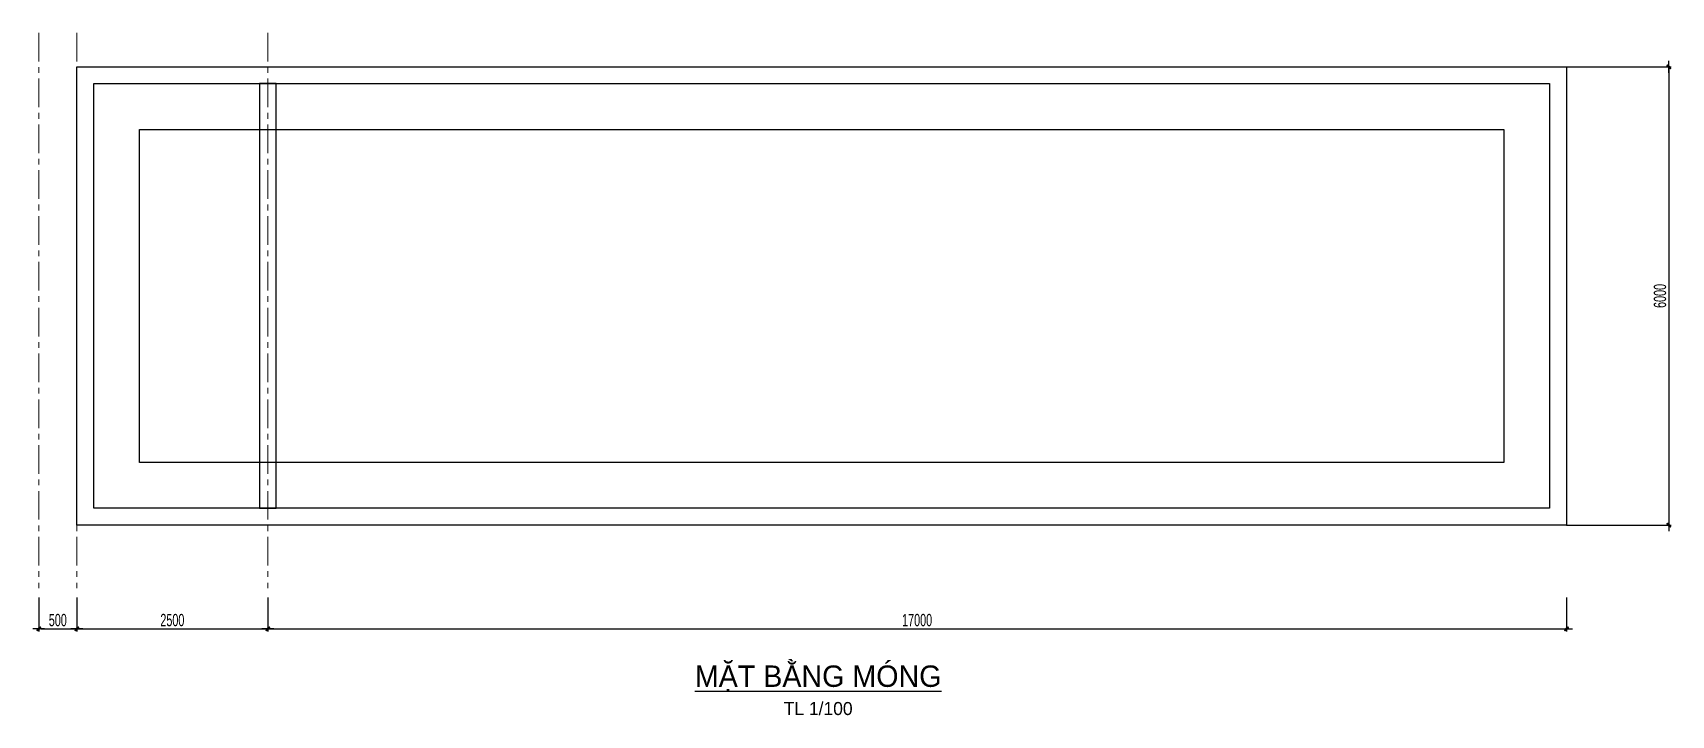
# Model space of a CAD drawing. Header units: millimetres. Extents: x 596422 to 1674380, y -367470 to 58862.
# Drawn here: x 1096654 to 1118105, y -38820 to -29884 of the extents above; entities that cross this region are included whole.
import ezdxf
from ezdxf.enums import TextEntityAlignment as Align

# ---------------------------------------------------------------- set-up
doc = ezdxf.new("R2010")
doc.units = ezdxf.units.MM
doc.header["$LTSCALE"] = 600
doc.header["$MEASUREMENT"] = 0
doc.linetypes.add('CENTER', pattern=[2, 1.25, -0.25, 0.25, -0.25])
doc.layers.get('0').update_dxf_attribs({"lineweight": 0})
doc.layers.get('Defpoints').update_dxf_attribs({"lineweight": 0})
for name, color, linetype, lineweight in [('EG Dim', 8, 'Continuous', 18), ('EG Text2', 7, 'Continuous', 18), ('LC Net thay', 7, 'Continuous', 25), ('LC Text2', 7, 'Continuous', 25), ('truc', 76, 'CENTER', 9)]:
    doc.layers.add(name, color=color, linetype=linetype, lineweight=lineweight)
doc.layers.add('Kichthuoc', color=9, linetype='Continuous')
doc.styles.add('EG 1', font='VHAVANB.TTF')
doc.styles.add('HOATBIF', font='hoatbif.shx', dxfattribs={"width": 0.65})
doc.styles.add('LC 1', font='VHAVANB.TTF')
doc.dimstyles.new('1-100', dxfattribs={"dimscale": 300, "dimtxt": 1.2, "dimasz": 0.25, "dimexe": 0.5, "dimexo": 0, "dimgap": 0.3, "dimtad": 1, "dimdec": 0, "dimzin": 0, "dimdsep": 46, "dimtxsty": 'HOATBIF', "dimblk1": 'DOT', "dimblk2": 'DOT', "dimsah": 1, "dimcen": -1, "dimdle": 1, "dimclrd": 256, "dimclre": 256, "dimclrt": 4, "dimadec": 3, "dimazin": 2, "dimtfac": 0.333333, "dimtdec": 0, "dimtix": 1, "dimtmove": 2, "dimatfit": 3, "dimldrblk": 'DOT', "dimfxl": 1, "dimtvp": 0.833333, "dimtolj": 1, "dimtzin": 0, "dimarcsym": 0})

# ---------------------------------------------------------------- blocks, each defined once
blk = doc.blocks.new('DOT')
at = {"layer": 'Kichthuoc'}
blk.add_line((-3, 0), (3, 0), dxfattribs=at)
at = {"layer": 'Kichthuoc', "color": 4}
blk.add_line((-1, -1), (1, 1), dxfattribs=at)
blk.add_lwpolyline([(0.5, 1), (-1, -0.5), (-0.5, -1), (1, 0.5)], close=True, dxfattribs=at)
blk = doc.blocks.new('*D1171')
at = {"layer": 'Defpoints', "color": 0, "transparency": 16777216}
for p in [(1099733, -37280), (1116732, -37280), (1116732, -37689)]:
    blk.add_point(p, dxfattribs=at)
at = {"layer": 'EG Dim', "lineweight": -2, "transparency": 16777216}
for p, q in [((1099733, -37280), (1099733, -37722)), ((1116732, -37280), (1116732, -37722)), ((1099759, -37689), (1116706, -37689))]:
    blk.add_line(p, q, dxfattribs=at)
at = {"layer": 'EG Dim', "lineweight": -2, "transparency": 16777216, "xscale": 26, "yscale": 26, "zscale": 26, "rotation": 180}
blk.add_blockref('DOT', (1099733, -37689), dxfattribs=at)
at = {"layer": 'EG Dim', "lineweight": -2, "transparency": 16777216, "xscale": 26, "yscale": 26, "zscale": 26}
blk.add_blockref('DOT', (1116732, -37689), dxfattribs=at)
at = {"layer": 'EG Dim', "color": 4, "transparency": 16777216, "insert": (1108232, -37575), "char_height": 162.5, "attachment_point": 5, "style": 'HOATBIF'}
blk.add_mtext('\\A1;17000', dxfattribs=at)
blk = doc.blocks.new('_Dot')
at = {"color": 0, "linetype": 'ByBlock', "lineweight": -2}
blk.add_line((-0.5, 0), (-1, 0), dxfattribs=at)
at = {"color": 0, "linetype": 'ByBlock', "const_width": 0.5}
blk.add_lwpolyline([(-0.25, 0, 1), (0.25, 0, 1)], format="xyb", close=True, dxfattribs=at)
blk = doc.blocks.new('*D1172')
at = {"layer": 'Defpoints', "color": 0, "transparency": 16777216}
for p in [(1116732, -30330), (1116732, -36330), (1118072, -36330)]:
    blk.add_point(p, dxfattribs=at)
at = {"layer": 'EG Dim', "lineweight": -2, "transparency": 16777216}
for p, q in [((1116732, -30330), (1118105, -30330)), ((1118072, -30356), (1118072, -36304)), ((1116732, -36330), (1118105, -36330))]:
    blk.add_line(p, q, dxfattribs=at)
at = {"layer": 'EG Dim', "lineweight": -2, "transparency": 16777216, "xscale": 26, "yscale": 26, "zscale": 26}
for p, rotation in [((1118072, -30330), 90), ((1118072, -36330), 270)]:
    blk.add_blockref('DOT', p, dxfattribs=dict(at, rotation=rotation))
at = {"layer": 'EG Dim', "color": 4, "transparency": 16777216, "insert": (1117958, -33330), "char_height": 162.5, "attachment_point": 5, "rotation": 90, "style": 'HOATBIF'}
blk.add_mtext('\\A1;6000', dxfattribs=at)
blk = doc.blocks.new('TIEUDE1')
at = {"layer": 'EG Text2', "color": 7, "style": 'EG 1'}
blk.add_attdef('TIªU§Ò', text='', height=5, dxfattribs=at).set_placement((0, 0), align=Align.BOTTOM_CENTER)
blk.add_attdef('TL', text='', height=3, dxfattribs=at).set_placement((0, -2), align=Align.TOP_CENTER)
blk = doc.blocks.new('*D1173')
at = {"layer": 'Defpoints', "color": 0, "transparency": 16777216}
for p in [(1096732, -37280), (1097232, -37280), (1097232, -37689)]:
    blk.add_point(p, dxfattribs=at)
at = {"layer": 'EG Dim', "lineweight": -2, "transparency": 16777216}
for p, q in [((1096732, -37280), (1096732, -37722)), ((1097232, -37280), (1097232, -37722)), ((1096758, -37689), (1097206, -37689))]:
    blk.add_line(p, q, dxfattribs=at)
at = {"layer": 'EG Dim', "lineweight": -2, "transparency": 16777216, "xscale": 26, "yscale": 26, "zscale": 26, "rotation": 180}
blk.add_blockref('DOT', (1096732, -37689), dxfattribs=at)
at = {"layer": 'EG Dim', "lineweight": -2, "transparency": 16777216, "xscale": 26, "yscale": 26, "zscale": 26}
blk.add_blockref('DOT', (1097232, -37689), dxfattribs=at)
at = {"layer": 'EG Dim', "color": 4, "transparency": 16777216, "insert": (1096982, -37575), "char_height": 162.5, "attachment_point": 5, "style": 'HOATBIF'}
blk.add_mtext('\\A1;500', dxfattribs=at)
blk = doc.blocks.new('*D1174')
at = {"layer": 'Defpoints', "color": 0, "transparency": 16777216}
for p in [(1097232, -37280), (1099733, -37280), (1099733, -37689)]:
    blk.add_point(p, dxfattribs=at)
at = {"layer": 'EG Dim', "lineweight": -2, "transparency": 16777216}
for p, q in [((1097232, -37280), (1097232, -37722)), ((1099733, -37280), (1099733, -37722)), ((1097258, -37689), (1099707, -37689))]:
    blk.add_line(p, q, dxfattribs=at)
at = {"layer": 'EG Dim', "lineweight": -2, "transparency": 16777216, "xscale": 26, "yscale": 26, "zscale": 26, "rotation": 180}
blk.add_blockref('DOT', (1097232, -37689), dxfattribs=at)
at = {"layer": 'EG Dim', "lineweight": -2, "transparency": 16777216, "xscale": 26, "yscale": 26, "zscale": 26}
blk.add_blockref('DOT', (1099733, -37689), dxfattribs=at)
at = {"layer": 'EG Dim', "color": 4, "transparency": 16777216, "insert": (1098482, -37575), "char_height": 162.5, "attachment_point": 5, "style": 'HOATBIF'}
blk.add_mtext('\\A1;2500', dxfattribs=at)

msp = doc.modelspace()

# ---------------------------------------------------------------- linework, layer by layer
at = {"layer": 'LC Net thay'}
msp.add_lwpolyline([(1097232.4, -30330.1), (1116732.4, -30330.1), (1116732.4, -36330.1), (1097232.4, -36330.1), (1097232.4, -30330.1)], dxfattribs=at)
for points in [[(1097452.4, -30550.1), (1116512.4, -30550.1), (1116512.4, -36110.1), (1097452.4, -36110.1)], [(1099842.5, -30550.1), (1099622.5, -30550.1), (1099622.5, -36110.1), (1099842.5, -36110.1)], [(1098052.4, -31150.1), (1115912.4, -31150.1), (1115912.4, -35510.1), (1098052.4, -35510.1)]]:
    msp.add_lwpolyline(points, close=True, dxfattribs=at)
at = {"layer": 'truc', "ltscale": 0.5}
for p, q in [((1096732.1, -29884.1), (1096732.5, -37155.5)), ((1097232.1, -29884.1), (1097232.5, -37155.5)), ((1099732.1, -29884.1), (1099732.5, -37155.5))]:
    msp.add_line(p, q, dxfattribs=at)

# ---------------------------------------------------------------- block references
at = {"layer": 'LC Text2'}
ref = msp.add_blockref('TIEUDE1', (1106936.6, -38532.7), dxfattribs=dict(at, xscale=56.93620215211323, yscale=56.93620215211323, zscale=56.93620215211323))
ref.add_attrib('TIªU§Ò', '%%UmÆt b»ng mãng', dxfattribs={"color": 7, "height": 280.377, "style": 'LC 1'}).set_placement((1106936.6, -38532.7), align=Align.BOTTOM_CENTER)
ref.add_attrib('TL', 'TL 1/100', dxfattribs={"color": 7, "height": 170.81, "style": 'LC 1'}).set_placement((1106936.6, -38646.5), align=Align.TOP_CENTER)

# ---------------------------------------------------------------- dimensions: what is measured, and where the dimension line sits
at = {"layer": 'EG Dim'}
dim = msp.add_linear_dim(base=(1118072.1, -36330.1), p1=(1116732.4, -30330.1), p2=(1116732.4, -36330.1), angle=90, dimstyle='1-100', override={"dimscale": 65, "dimtxt": 2.5, "dimasz": 0.4, "dimgap": 0.5}, dxfattribs=at)
dim.commit()
dim.dimension.update_dxf_attribs({"geometry": '*D1172', "text_midpoint": (1117958.3, -33330.1)})
for base, p1, p2, picture, middle in [((1097232.4, -37689.1), (1096732.4, -37280.1), (1097232.4, -37280.1), '*D1173', (1096982.4, -37575.3)), ((1099732.6, -37689.1), (1097232.4, -37280.1), (1099732.6, -37280.1), '*D1174', (1098482.5, -37575.3)), ((1116732.4, -37689.1), (1099732.6, -37280), (1116732.4, -37280.1), '*D1171', (1108232.5, -37575.3))]:
    dim = msp.add_linear_dim(base=base, p1=p1, p2=p2, dimstyle='1-100', override={"dimscale": 65, "dimtxt": 2.5, "dimasz": 0.4, "dimgap": 0.5}, dxfattribs=at)
    dim.commit()
    dim.dimension.update_dxf_attribs({"geometry": picture, "text_midpoint": middle})

doc.saveas('drawing.dxf')
